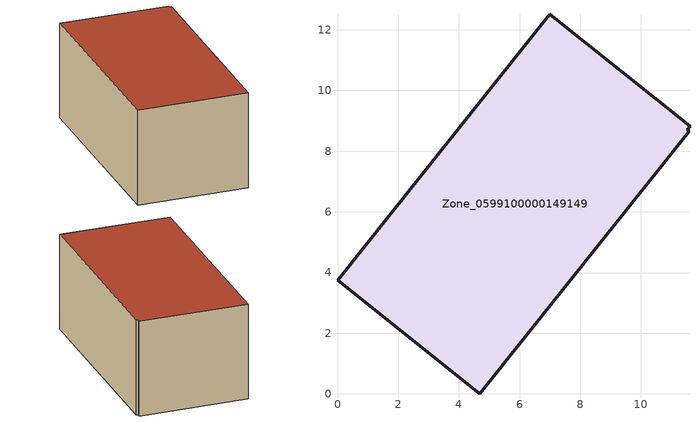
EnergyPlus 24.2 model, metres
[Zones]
Zone_0599100000149149
 floor ground (C_G): 0,3.74 6.99,12.52 11.62,8.82 11.52,8.7 11.59,8.65 4.68,0 z0.41
 wall outside (C_F): 6.99,12.52 0,3.74 4.68,0 11.59,8.65 11.52,8.7 11.62,8.82 6.99,12.52 z0.41:5.7
 roof outside (C_R): 0,3.74 4.68,0 11.59,8.65 11.52,8.7 11.62,8.82 6.99,12.52 z5.7
[BUILDING]
Pand.0599100000149149: North Axis=0; Terrain=City; Loads Convergence Tolerance Value=0.04; Temperature Convergence Tolerance Value=0.4; Solar Distribution=FullExterior; Maximum Number of Warmup Days=25; Minimum Number of Warmup Days=1
[Site:Location]
Rotterdam.The.Hague.AP_ZH_NLD Design_Conditions: Latitude=51.96; Longitude=4.45; Time Zone=1; Elevation=-4.5
[SITE:GROUNDTEMPERATURE:BUILDINGSURFACE]
18, 18, 18, 18, 18, 18, 18, 18, 18, 18, 18, 18
[MATERIAL] Thermal Absorptance=0.9; Solar Absorptance=0.7; Visible Absorptance=0.7
Name | Roughness | Thickness | Conductivity | Density | Specific Heat
G.TI.1975-1991 | MediumSmooth | 0.15 | 0.288461 | 540 | 1210
F.TI.1975-1991 | Rough | 0.3 | 0.230769 | 1920 | 840
R.TI.1975-1991 | MediumRough | 0.2 | 0.153846 | 1500 | 1000
[CONSTRUCTION]
C_G: G.TI.1975-1991
C_F: F.TI.1975-1991
C_R: R.TI.1975-1991
[ZONE]
Zone_0599100000149149: Type=1; Multiplier=1; Ceiling Height=Autocalculate; Volume=Autocalculate; Floor Area=autocalculate; Part of Total Floor Area=Yes
[ZONEINFILTRATION:DESIGNFLOWRATE]
Infil_Zone_0599100000149149: Zone or ZoneList or Space or SpaceList=Zone_0599100000149149; Schedule=AlwaysOn; Design Flow Rate Calculation Method=Flow/Area; Flow Rate per Floor Area=0.003; Constant Term Coefficient=1; Temperature Term Coefficient=0; Velocity Term Coefficient=0; Velocity Squared Term Coefficient=0
[HVACTEMPLATE:ZONE:IDEALLOADSAIRSYSTEM]
Zone_0599100000149149: Maximum Heating Supply Air Temperature=50; Minimum Cooling Supply Air Temperature=13; Maximum Heating Supply Air Humidity Ratio=0.0156; Minimum Cooling Supply Air Humidity Ratio=0.0077; Heating Limit=NoLimit; Cooling Limit=NoLimit; Dehumidification Control Type=ConstantSensibleHeatRatio; Cooling Sensible Heat Ratio=0.7; Dehumidification Setpoint=60; Humidification Control Type=None; Humidification Setpoint=30; Outdoor Air Method=None; Outdoor Air Flow Rate per Person=0.00944; Outdoor Air Flow Rate per Zone Floor Area=0; Outdoor Air Flow Rate per Zone=0; Demand Controlled Ventilation Type=None; Outdoor Air Economizer Type=NoEconomizer; Heat Recovery Type=None; Sensible Heat Recovery Effectiveness=0.7; Latent Heat Recovery Effectiveness=0.65
[ZONECONTROL:THERMOSTAT]
ThermostatControl_Zone_0599100000149149: Zone or ZoneList=Zone_0599100000149149; Control Type Schedule=DualSetpointControlType; Control 1=Thermostat_Zone_0599100000149149; Temperature Difference Between Cutout And Setpoint=0
[THERMOSTATSETPOINT:DUALSETPOINT]
Thermostat_Zone_0599100000149149: Heating Setpoint Temperature Schedule=HeatingSetpoint_Zone_0599100000149149; Cooling Setpoint Temperature Schedule=CoolingSetpoint_Zone_0599100000149149
[SCHEDULE:COMPACT]
HeatingSetpoint_Zone_0599100000149149: Through: 12/31, For: AllDays, Until: 24:00, 21
CoolingSetpoint_Zone_0599100000149149: Through: 12/31, For: AllDays, Until: 24:00, 24
DualSetpointControlType: Through: 12/31, For: AllDays, Until: 24:00, 4
AlwaysOn: Through: 12/31, For: AllDays, Until: 24:00, 1
